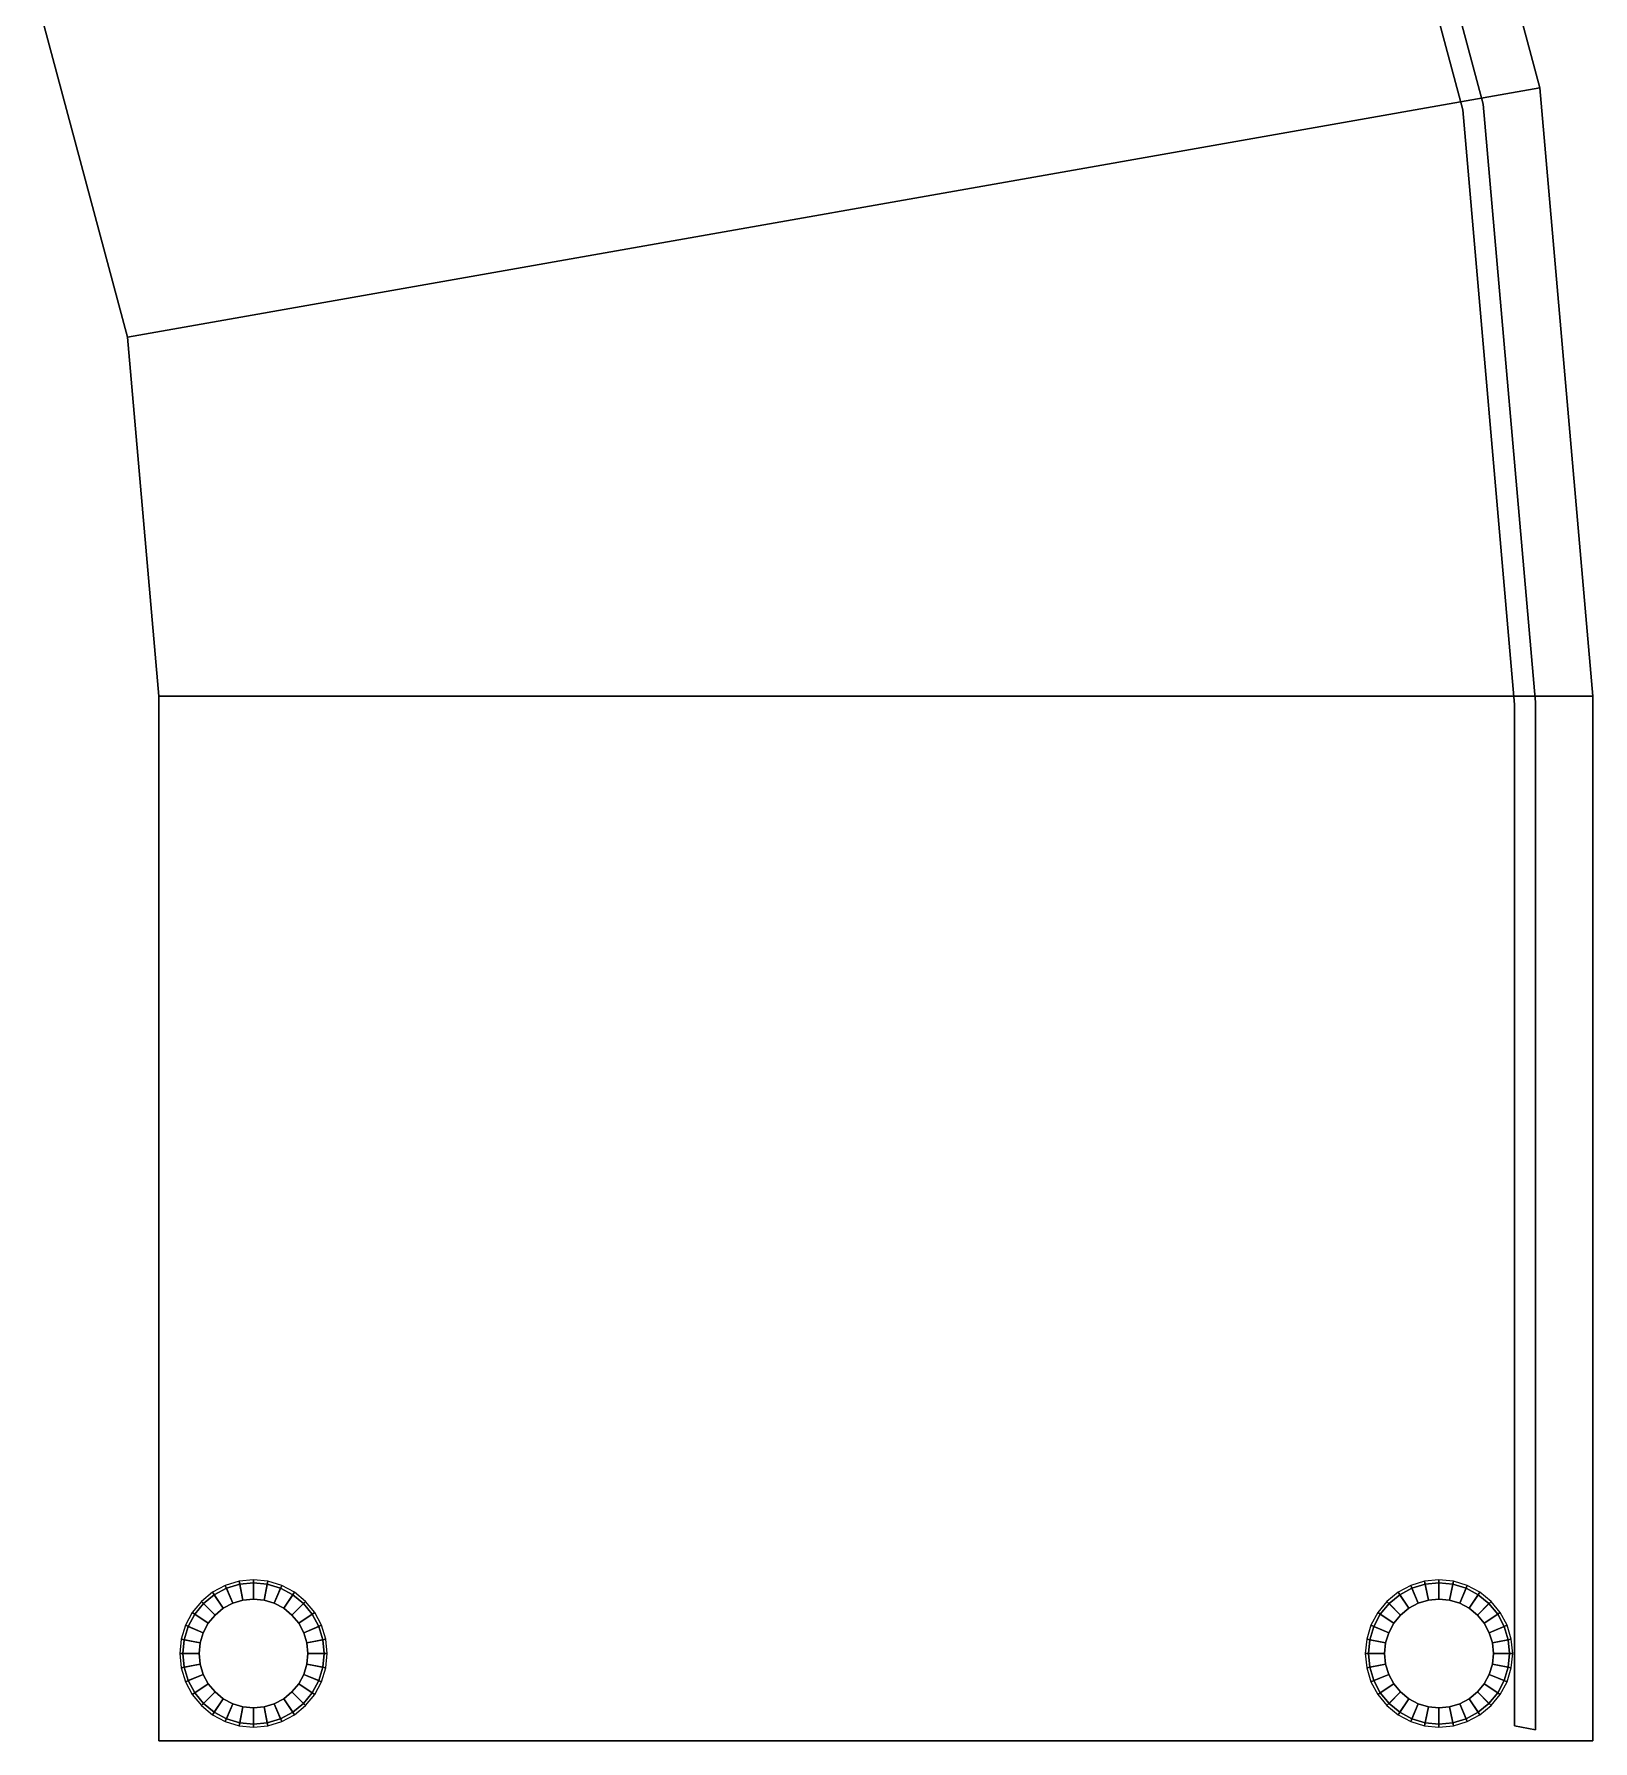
# Model space of a CAD drawing. Extents: x 1.56 to 3.3, y 3.53 to 5.78.
# Drawn here: x 2.523 to 3.296, y 3.528 to 4.374 of the extents above; entities that cross this region are included whole.
import ezdxf

# ---------------------------------------------------------------- set-up
doc = ezdxf.new("R2010")
doc.units = 0

msp = doc.modelspace()

# ---------------------------------------------------------------- linework, layer by layer
for points in [[(2.5693, 4.22411, 0.765), (3.26979, 4.34763, 0.765), (3.19146, 4.64017, 0.765), (2.52306, 4.39689, 0.765)], [(3.26979, 4.34763, 0.74), (2.5693, 4.22411, 0.74), (2.52306, 4.39689, 0.74), (3.19146, 4.64017, 0.74)], [(3.26979, 4.34763, 0.765), (3.26979, 4.34763, 0.74), (3.19146, 4.64017, 0.74), (3.19146, 4.64017, 0.765)], [(3.15499, 4.62281, 0.73829), (3.15499, 4.62281, 0.04472), (3.23158, 4.3368, 0.04472), (3.23158, 4.3368, 0.73829)], [(3.16468, 4.62742, 0.73695), (3.24172, 4.33968, 0.73695), (3.24172, 4.33968, 0.03917), (3.16468, 4.62742, 0.03917)], [(2.5693, 4.22411, 0.74), (2.5693, 4.22411, 0.765), (2.52306, 4.39689, 0.765), (2.52306, 4.39689, 0.74)], [(3.29613, 4.04593, 0.74), (2.58484, 4.04593, 0.74), (2.5693, 4.22411, 0.74), (3.26979, 4.34763, 0.74)], [(2.58484, 4.04593, 0.765), (3.29613, 4.04593, 0.765), (3.26979, 4.34763, 0.765), (2.5693, 4.22411, 0.765)], [(3.29613, 4.04593, 0.765), (3.29613, 4.04593, 0.74), (3.26979, 4.34763, 0.74), (3.26979, 4.34763, 0.765)], [(3.23158, 4.3368, 0.73829), (3.23158, 4.3368, 0.04472), (3.25733, 4.04185, 0.04472), (3.25733, 4.04185, 0.73829)], [(3.24172, 4.33968, 0.73695), (3.26764, 4.04293, 0.73695), (3.26764, 4.04293, 0.03917), (3.24172, 4.33968, 0.03917)], [(2.58484, 4.04593, 0.74), (2.58484, 4.04593, 0.765), (2.5693, 4.22411, 0.765), (2.5693, 4.22411, 0.74)], [(2.58484, 4.04593, 0.765), (2.58484, 3.52778, 0.765), (3.29613, 3.52778, 0.765), (3.29613, 4.04593, 0.765)], [(3.29613, 4.04593, 0.74), (3.29613, 3.52778, 0.74), (2.58484, 3.52778, 0.74), (2.58484, 4.04593, 0.74)], [(2.58484, 3.52778, 0.765), (2.58484, 4.04593, 0.765), (2.58484, 4.04593, 0.74), (2.58484, 3.52778, 0.74)], [(3.25733, 4.04185, 0.73829), (3.25733, 4.04185, 0.04472), (3.25733, 3.53527, 0.04472), (3.25733, 3.53527, 0.73829)], [(3.26764, 4.04293, 0.73695), (3.26764, 3.53328, 0.73695), (3.26764, 3.53328, 0.03917), (3.26764, 4.04293, 0.03917)], [(3.29613, 4.04593, 0.765), (3.29613, 3.52778, 0.765), (3.29613, 3.52778, 0.74), (3.29613, 4.04593, 0.74)], [(2.62153, 3.59602, 0.05863), (2.62659, 3.59756, 0.05863), (2.62472, 3.60696, 0.03926), (2.61786, 3.60488, 0.03926)], [(2.62659, 3.59756, 0.05863), (2.63185, 3.59807, 0.05863), (2.63185, 3.60766, 0.03926), (2.62472, 3.60696, 0.03926)], [(2.63185, 3.59807, 0.05863), (2.63711, 3.59756, 0.05863), (2.63898, 3.60696, 0.03926), (2.63185, 3.60766, 0.03926)], [(2.63711, 3.59756, 0.05863), (2.64217, 3.59602, 0.05863), (2.64584, 3.60488, 0.03926), (2.63898, 3.60696, 0.03926)], [(3.2095, 3.59602, 0.05863), (3.21456, 3.59756, 0.05863), (3.21269, 3.60696, 0.03926), (3.20583, 3.60488, 0.03926)], [(3.21456, 3.59756, 0.05863), (3.21982, 3.59807, 0.05863), (3.21982, 3.60766, 0.03926), (3.21269, 3.60696, 0.03926)], [(3.21982, 3.59807, 0.05863), (3.22509, 3.59756, 0.05863), (3.22696, 3.60696, 0.03926), (3.21982, 3.60766, 0.03926)], [(3.22509, 3.59756, 0.05863), (3.23015, 3.59602, 0.05863), (3.23382, 3.60488, 0.03926), (3.22696, 3.60696, 0.03926)], [(2.61278, 3.59017, 0.05863), (2.61687, 3.59353, 0.05863), (2.61154, 3.6015, 0.03926), (2.606, 3.59696, 0.03926)], [(2.6071, 3.59585, 0.07529), (2.6071, 3.59585, 0.73943), (2.61241, 3.6002, 0.73943), (2.61241, 3.6002, 0.07529)], [(2.6071, 3.59585, 0.07529), (2.61241, 3.6002, 0.07529), (2.61687, 3.59353, 0.07529), (2.61278, 3.59017, 0.07529)], [(2.61687, 3.59353, 0.05863), (2.62153, 3.59602, 0.05863), (2.61786, 3.60488, 0.03926), (2.61154, 3.6015, 0.03926)], [(2.61241, 3.6002, 0.07529), (2.61241, 3.6002, 0.73943), (2.61846, 3.60344, 0.73943), (2.61846, 3.60344, 0.07529)], [(2.61241, 3.6002, 0.07529), (2.61846, 3.60344, 0.07529), (2.62153, 3.59602, 0.07529), (2.61687, 3.59353, 0.07529)], [(2.61846, 3.60344, 0.07529), (2.61846, 3.60344, 0.73943), (2.62502, 3.60543, 0.73943), (2.62502, 3.60543, 0.07529)], [(2.61846, 3.60344, 0.07529), (2.62502, 3.60543, 0.07529), (2.62659, 3.59756, 0.07529), (2.62153, 3.59602, 0.07529)], [(2.62502, 3.60543, 0.07529), (2.62502, 3.60543, 0.73943), (2.63185, 3.6061, 0.73943), (2.63185, 3.6061, 0.07529)], [(2.62502, 3.60543, 0.07529), (2.63185, 3.6061, 0.07529), (2.63185, 3.59807, 0.07529), (2.62659, 3.59756, 0.07529)], [(2.62659, 3.59756, 0.07529), (2.63185, 3.59807, 0.07529), (2.63185, 3.59807, 0.05863), (2.62659, 3.59756, 0.05863)], [(2.63185, 3.6061, 0.07529), (2.63185, 3.6061, 0.73943), (2.63868, 3.60543, 0.73943), (2.63868, 3.60543, 0.07529)], [(2.63185, 3.6061, 0.07529), (2.63868, 3.60543, 0.07529), (2.63711, 3.59756, 0.07529), (2.63185, 3.59807, 0.07529)], [(2.63185, 3.59807, 0.07529), (2.63711, 3.59756, 0.07529), (2.63711, 3.59756, 0.05863), (2.63185, 3.59807, 0.05863)], [(2.63868, 3.60543, 0.07529), (2.64525, 3.60344, 0.07529), (2.64217, 3.59602, 0.07529), (2.63711, 3.59756, 0.07529)], [(2.63868, 3.60543, 0.07529), (2.63868, 3.60543, 0.73943), (2.64524, 3.60344, 0.73943), (2.64525, 3.60344, 0.07529)], [(2.64217, 3.59602, 0.05863), (2.64684, 3.59353, 0.05863), (2.65216, 3.6015, 0.03926), (2.64584, 3.60488, 0.03926)], [(2.64525, 3.60344, 0.07529), (2.6513, 3.6002, 0.07529), (2.64684, 3.59353, 0.07529), (2.64217, 3.59602, 0.07529)], [(2.64525, 3.60344, 0.07529), (2.64524, 3.60344, 0.73943), (2.6513, 3.6002, 0.73943), (2.6513, 3.6002, 0.07529)], [(2.64684, 3.59353, 0.05863), (2.65092, 3.59017, 0.05863), (2.65771, 3.59696, 0.03926), (2.65216, 3.6015, 0.03926)], [(2.6513, 3.6002, 0.07529), (2.6566, 3.59585, 0.07529), (2.65092, 3.59017, 0.07529), (2.64684, 3.59353, 0.07529)], [(2.6566, 3.59585, 0.73943), (2.6566, 3.59585, 0.07529), (2.6513, 3.6002, 0.07529), (2.6513, 3.6002, 0.73943)], [(3.20075, 3.59017, 0.05863), (3.20484, 3.59353, 0.05863), (3.19951, 3.6015, 0.03926), (3.19397, 3.59696, 0.03926)], [(3.19507, 3.59585, 0.07529), (3.19507, 3.59585, 0.73943), (3.20038, 3.6002, 0.73943), (3.20038, 3.6002, 0.07529)], [(3.19507, 3.59585, 0.07529), (3.20038, 3.6002, 0.07529), (3.20484, 3.59353, 0.07529), (3.20075, 3.59017, 0.07529)], [(3.20484, 3.59353, 0.05863), (3.2095, 3.59602, 0.05863), (3.20583, 3.60488, 0.03926), (3.19951, 3.6015, 0.03926)], [(3.20038, 3.6002, 0.07529), (3.20038, 3.6002, 0.73943), (3.20643, 3.60344, 0.73943), (3.20643, 3.60344, 0.07529)], [(3.20038, 3.6002, 0.07529), (3.20643, 3.60344, 0.07529), (3.2095, 3.59602, 0.07529), (3.20484, 3.59353, 0.07529)], [(3.20643, 3.60344, 0.07529), (3.20643, 3.60344, 0.73943), (3.213, 3.60543, 0.73943), (3.213, 3.60543, 0.07529)], [(3.20643, 3.60344, 0.07529), (3.213, 3.60543, 0.07529), (3.21456, 3.59756, 0.07529), (3.2095, 3.59602, 0.07529)], [(3.213, 3.60543, 0.07529), (3.213, 3.60543, 0.73943), (3.21982, 3.6061, 0.73943), (3.21982, 3.6061, 0.07529)], [(3.213, 3.60543, 0.07529), (3.21982, 3.6061, 0.07529), (3.21982, 3.59807, 0.07529), (3.21456, 3.59756, 0.07529)], [(3.21456, 3.59756, 0.07529), (3.21982, 3.59807, 0.07529), (3.21982, 3.59807, 0.05863), (3.21456, 3.59756, 0.05863)], [(3.21982, 3.6061, 0.07529), (3.21982, 3.6061, 0.73943), (3.22665, 3.60543, 0.73943), (3.22665, 3.60543, 0.07529)], [(3.21982, 3.6061, 0.07529), (3.22665, 3.60543, 0.07529), (3.22509, 3.59756, 0.07529), (3.21982, 3.59807, 0.07529)], [(3.21982, 3.59807, 0.07529), (3.22509, 3.59756, 0.07529), (3.22509, 3.59756, 0.05863), (3.21982, 3.59807, 0.05863)], [(3.22665, 3.60543, 0.07529), (3.23322, 3.60344, 0.07529), (3.23015, 3.59602, 0.07529), (3.22509, 3.59756, 0.07529)], [(3.22665, 3.60543, 0.07529), (3.22665, 3.60543, 0.73943), (3.23322, 3.60344, 0.73943), (3.23322, 3.60344, 0.07529)], [(3.23015, 3.59602, 0.05863), (3.23481, 3.59353, 0.05863), (3.24014, 3.6015, 0.03926), (3.23382, 3.60488, 0.03926)], [(3.23322, 3.60344, 0.07529), (3.23927, 3.6002, 0.07529), (3.23481, 3.59353, 0.07529), (3.23015, 3.59602, 0.07529)], [(3.23322, 3.60344, 0.07529), (3.23322, 3.60344, 0.73943), (3.23927, 3.6002, 0.73943), (3.23927, 3.6002, 0.07529)], [(3.23481, 3.59353, 0.05863), (3.2389, 3.59017, 0.05863), (3.24568, 3.59696, 0.03926), (3.24014, 3.6015, 0.03926)], [(3.23927, 3.6002, 0.07529), (3.24457, 3.59585, 0.07529), (3.2389, 3.59017, 0.07529), (3.23481, 3.59353, 0.07529)], [(3.24457, 3.59585, 0.73943), (3.24457, 3.59585, 0.07529), (3.23927, 3.6002, 0.07529), (3.23927, 3.6002, 0.73943)], [(2.60693, 3.58142, 0.05863), (2.60942, 3.58609, 0.05863), (2.60145, 3.59141, 0.03926), (2.59807, 3.58509, 0.03926)], [(2.59952, 3.5845, 0.07529), (2.59952, 3.5845, 0.73943), (2.60275, 3.59055, 0.73943), (2.60275, 3.59055, 0.07529)], [(2.59952, 3.5845, 0.07529), (2.60275, 3.59055, 0.07529), (2.60942, 3.58609, 0.07529), (2.60693, 3.58142, 0.07529)], [(2.60942, 3.58609, 0.05863), (2.61278, 3.59017, 0.05863), (2.606, 3.59696, 0.03926), (2.60145, 3.59141, 0.03926)], [(2.60275, 3.59055, 0.07529), (2.60275, 3.59055, 0.73943), (2.6071, 3.59585, 0.73943), (2.6071, 3.59585, 0.07529)], [(2.60275, 3.59055, 0.07529), (2.6071, 3.59585, 0.07529), (2.61278, 3.59017, 0.07529), (2.60942, 3.58609, 0.07529)], [(2.60942, 3.58609, 0.07529), (2.61278, 3.59017, 0.07529), (2.61278, 3.59017, 0.05863), (2.60942, 3.58609, 0.05863)], [(2.61278, 3.59017, 0.07529), (2.61687, 3.59353, 0.07529), (2.61687, 3.59353, 0.05863), (2.61278, 3.59017, 0.05863)], [(2.61687, 3.59353, 0.07529), (2.62153, 3.59602, 0.07529), (2.62153, 3.59602, 0.05863), (2.61687, 3.59353, 0.05863)], [(2.62153, 3.59602, 0.07529), (2.62659, 3.59756, 0.07529), (2.62659, 3.59756, 0.05863), (2.62153, 3.59602, 0.05863)], [(2.63711, 3.59756, 0.07529), (2.64217, 3.59602, 0.07529), (2.64217, 3.59602, 0.05863), (2.63711, 3.59756, 0.05863)], [(2.64217, 3.59602, 0.07529), (2.64684, 3.59353, 0.07529), (2.64684, 3.59353, 0.05863), (2.64217, 3.59602, 0.05863)], [(2.64684, 3.59353, 0.07529), (2.65092, 3.59017, 0.07529), (2.65092, 3.59017, 0.05863), (2.64684, 3.59353, 0.05863)], [(2.65092, 3.59017, 0.05863), (2.65428, 3.58609, 0.05863), (2.66225, 3.59141, 0.03926), (2.65771, 3.59696, 0.03926)], [(2.6566, 3.59585, 0.07529), (2.66095, 3.59055, 0.07529), (2.65428, 3.58609, 0.07529), (2.65092, 3.59017, 0.07529)], [(2.65092, 3.59017, 0.07529), (2.65428, 3.58609, 0.07529), (2.65428, 3.58609, 0.05863), (2.65092, 3.59017, 0.05863)], [(2.65428, 3.58609, 0.05863), (2.65677, 3.58142, 0.05863), (2.66563, 3.58509, 0.03926), (2.66225, 3.59141, 0.03926)], [(2.66095, 3.59055, 0.07529), (2.66419, 3.5845, 0.07529), (2.65677, 3.58142, 0.07529), (2.65428, 3.58609, 0.07529)], [(2.6566, 3.59585, 0.07529), (2.6566, 3.59585, 0.73943), (2.66095, 3.59055, 0.73943), (2.66095, 3.59055, 0.07529)], [(2.66095, 3.59055, 0.07529), (2.66095, 3.59055, 0.73943), (2.66419, 3.5845, 0.73943), (2.66419, 3.5845, 0.07529)], [(3.1949, 3.58142, 0.05863), (3.1974, 3.58609, 0.05863), (3.18942, 3.59141, 0.03926), (3.18604, 3.58509, 0.03926)], [(3.18749, 3.5845, 0.07529), (3.18749, 3.5845, 0.73943), (3.19072, 3.59055, 0.73943), (3.19072, 3.59055, 0.07529)], [(3.18749, 3.5845, 0.07529), (3.19072, 3.59055, 0.07529), (3.1974, 3.58609, 0.07529), (3.1949, 3.58142, 0.07529)], [(3.1974, 3.58609, 0.05863), (3.20075, 3.59017, 0.05863), (3.19397, 3.59696, 0.03926), (3.18942, 3.59141, 0.03926)], [(3.19072, 3.59055, 0.07529), (3.19072, 3.59055, 0.73943), (3.19507, 3.59585, 0.73943), (3.19507, 3.59585, 0.07529)], [(3.19072, 3.59055, 0.07529), (3.19507, 3.59585, 0.07529), (3.20075, 3.59017, 0.07529), (3.1974, 3.58609, 0.07529)], [(3.1974, 3.58609, 0.07529), (3.20075, 3.59017, 0.07529), (3.20075, 3.59017, 0.05863), (3.1974, 3.58609, 0.05863)], [(3.20075, 3.59017, 0.07529), (3.20484, 3.59353, 0.07529), (3.20484, 3.59353, 0.05863), (3.20075, 3.59017, 0.05863)], [(3.20484, 3.59353, 0.07529), (3.2095, 3.59602, 0.07529), (3.2095, 3.59602, 0.05863), (3.20484, 3.59353, 0.05863)], [(3.2095, 3.59602, 0.07529), (3.21456, 3.59756, 0.07529), (3.21456, 3.59756, 0.05863), (3.2095, 3.59602, 0.05863)], [(3.22509, 3.59756, 0.07529), (3.23015, 3.59602, 0.07529), (3.23015, 3.59602, 0.05863), (3.22509, 3.59756, 0.05863)], [(3.23015, 3.59602, 0.07529), (3.23481, 3.59353, 0.07529), (3.23481, 3.59353, 0.05863), (3.23015, 3.59602, 0.05863)], [(3.23481, 3.59353, 0.07529), (3.2389, 3.59017, 0.07529), (3.2389, 3.59017, 0.05863), (3.23481, 3.59353, 0.05863)], [(3.2389, 3.59017, 0.05863), (3.24225, 3.58609, 0.05863), (3.25022, 3.59141, 0.03926), (3.24568, 3.59696, 0.03926)], [(3.24457, 3.59585, 0.07529), (3.24892, 3.59055, 0.07529), (3.24225, 3.58609, 0.07529), (3.2389, 3.59017, 0.07529)], [(3.2389, 3.59017, 0.07529), (3.24225, 3.58609, 0.07529), (3.24225, 3.58609, 0.05863), (3.2389, 3.59017, 0.05863)], [(3.24225, 3.58609, 0.05863), (3.24474, 3.58142, 0.05863), (3.2536, 3.58509, 0.03926), (3.25022, 3.59141, 0.03926)], [(3.24892, 3.59055, 0.07529), (3.25216, 3.5845, 0.07529), (3.24474, 3.58142, 0.07529), (3.24225, 3.58609, 0.07529)], [(3.24457, 3.59585, 0.07529), (3.24457, 3.59585, 0.73943), (3.24892, 3.59055, 0.73943), (3.24892, 3.59055, 0.07529)], [(3.24892, 3.59055, 0.07529), (3.24892, 3.59055, 0.73943), (3.25216, 3.5845, 0.73943), (3.25216, 3.5845, 0.07529)], [(2.6054, 3.57636, 0.05863), (2.60693, 3.58142, 0.05863), (2.59807, 3.58509, 0.03926), (2.59599, 3.57823, 0.03926)], [(2.59752, 3.57793, 0.07529), (2.59752, 3.57793, 0.73943), (2.59952, 3.5845, 0.73943), (2.59952, 3.5845, 0.07529)], [(2.59752, 3.57793, 0.07529), (2.59952, 3.5845, 0.07529), (2.60693, 3.58142, 0.07529), (2.6054, 3.57636, 0.07529)], [(2.6054, 3.57636, 0.07529), (2.60693, 3.58142, 0.07529), (2.60693, 3.58142, 0.05863), (2.6054, 3.57636, 0.05863)], [(2.60693, 3.58142, 0.07529), (2.60942, 3.58609, 0.07529), (2.60942, 3.58609, 0.05863), (2.60693, 3.58142, 0.05863)], [(2.65428, 3.58609, 0.07529), (2.65677, 3.58142, 0.07529), (2.65677, 3.58142, 0.05863), (2.65428, 3.58609, 0.05863)], [(2.65677, 3.58142, 0.05863), (2.65831, 3.57636, 0.05863), (2.66771, 3.57823, 0.03926), (2.66563, 3.58509, 0.03926)], [(2.66419, 3.5845, 0.07529), (2.66618, 3.57793, 0.07529), (2.65831, 3.57636, 0.07529), (2.65677, 3.58142, 0.07529)], [(2.65677, 3.58142, 0.07529), (2.65831, 3.57636, 0.07529), (2.65831, 3.57636, 0.05863), (2.65677, 3.58142, 0.05863)], [(2.66419, 3.5845, 0.07529), (2.66419, 3.5845, 0.73943), (2.66618, 3.57793, 0.73943), (2.66618, 3.57793, 0.07529)], [(3.19337, 3.57636, 0.05863), (3.1949, 3.58142, 0.05863), (3.18604, 3.58509, 0.03926), (3.18396, 3.57823, 0.03926)], [(3.1855, 3.57793, 0.07529), (3.1855, 3.57793, 0.73943), (3.18749, 3.5845, 0.73943), (3.18749, 3.5845, 0.07529)], [(3.1855, 3.57793, 0.07529), (3.18749, 3.5845, 0.07529), (3.1949, 3.58142, 0.07529), (3.19337, 3.57636, 0.07529)], [(3.19337, 3.57636, 0.07529), (3.1949, 3.58142, 0.07529), (3.1949, 3.58142, 0.05863), (3.19337, 3.57636, 0.05863)], [(3.1949, 3.58142, 0.07529), (3.1974, 3.58609, 0.07529), (3.1974, 3.58609, 0.05863), (3.1949, 3.58142, 0.05863)], [(3.24225, 3.58609, 0.07529), (3.24474, 3.58142, 0.07529), (3.24474, 3.58142, 0.05863), (3.24225, 3.58609, 0.05863)], [(3.24474, 3.58142, 0.05863), (3.24628, 3.57636, 0.05863), (3.25568, 3.57823, 0.03926), (3.2536, 3.58509, 0.03926)], [(3.25216, 3.5845, 0.07529), (3.25415, 3.57793, 0.07529), (3.24628, 3.57636, 0.07529), (3.24474, 3.58142, 0.07529)], [(3.24474, 3.58142, 0.07529), (3.24628, 3.57636, 0.07529), (3.24628, 3.57636, 0.05863), (3.24474, 3.58142, 0.05863)], [(3.25216, 3.5845, 0.07529), (3.25216, 3.5845, 0.73943), (3.25415, 3.57793, 0.73943), (3.25415, 3.57793, 0.07529)], [(2.60488, 3.5711, 0.05863), (2.6054, 3.57636, 0.05863), (2.59599, 3.57823, 0.03926), (2.59529, 3.5711, 0.03926)], [(2.59685, 3.5711, 0.07529), (2.59685, 3.5711, 0.73943), (2.59752, 3.57793, 0.73943), (2.59752, 3.57793, 0.07529)], [(2.59685, 3.5711, 0.07529), (2.59752, 3.57793, 0.07529), (2.6054, 3.57636, 0.07529), (2.60488, 3.5711, 0.07529)], [(2.60488, 3.5711, 0.07529), (2.6054, 3.57636, 0.07529), (2.6054, 3.57636, 0.05863), (2.60488, 3.5711, 0.05863)], [(2.65831, 3.57636, 0.05863), (2.65882, 3.5711, 0.05863), (2.66841, 3.5711, 0.03926), (2.66771, 3.57823, 0.03926)], [(2.66618, 3.57793, 0.07529), (2.66685, 3.5711, 0.07529), (2.65882, 3.5711, 0.07529), (2.65831, 3.57636, 0.07529)], [(2.65831, 3.57636, 0.07529), (2.65882, 3.5711, 0.07529), (2.65882, 3.5711, 0.05863), (2.65831, 3.57636, 0.05863)], [(2.66618, 3.57793, 0.07529), (2.66618, 3.57793, 0.73943), (2.66685, 3.5711, 0.73943), (2.66685, 3.5711, 0.07529)], [(3.19285, 3.5711, 0.05863), (3.19337, 3.57636, 0.05863), (3.18396, 3.57823, 0.03926), (3.18326, 3.5711, 0.03926)], [(3.18482, 3.5711, 0.07529), (3.18482, 3.5711, 0.73943), (3.1855, 3.57793, 0.73943), (3.1855, 3.57793, 0.07529)], [(3.18482, 3.5711, 0.07529), (3.1855, 3.57793, 0.07529), (3.19337, 3.57636, 0.07529), (3.19285, 3.5711, 0.07529)], [(3.19285, 3.5711, 0.07529), (3.19337, 3.57636, 0.07529), (3.19337, 3.57636, 0.05863), (3.19285, 3.5711, 0.05863)], [(3.24628, 3.57636, 0.05863), (3.2468, 3.5711, 0.05863), (3.25639, 3.5711, 0.03926), (3.25568, 3.57823, 0.03926)], [(3.25415, 3.57793, 0.07529), (3.25482, 3.5711, 0.07529), (3.2468, 3.5711, 0.07529), (3.24628, 3.57636, 0.07529)], [(3.24628, 3.57636, 0.07529), (3.2468, 3.5711, 0.07529), (3.2468, 3.5711, 0.05863), (3.24628, 3.57636, 0.05863)], [(3.25415, 3.57793, 0.07529), (3.25415, 3.57793, 0.73943), (3.25482, 3.5711, 0.73943), (3.25482, 3.5711, 0.07529)], [(2.6054, 3.56584, 0.05863), (2.60488, 3.5711, 0.05863), (2.59529, 3.5711, 0.03926), (2.59599, 3.56397, 0.03926)], [(2.60693, 3.56078, 0.05863), (2.6054, 3.56584, 0.05863), (2.59599, 3.56397, 0.03926), (2.59807, 3.55711, 0.03926)], [(2.59752, 3.56427, 0.07529), (2.59752, 3.56427, 0.73943), (2.59685, 3.5711, 0.73943), (2.59685, 3.5711, 0.07529)], [(2.59752, 3.56427, 0.07529), (2.59685, 3.5711, 0.07529), (2.60488, 3.5711, 0.07529), (2.6054, 3.56584, 0.07529)], [(2.59952, 3.55771, 0.07529), (2.59752, 3.56427, 0.07529), (2.6054, 3.56584, 0.07529), (2.60693, 3.56078, 0.07529)], [(2.59952, 3.55771, 0.07529), (2.59952, 3.55771, 0.73943), (2.59752, 3.56427, 0.73943), (2.59752, 3.56427, 0.07529)], [(2.6054, 3.56584, 0.07529), (2.60488, 3.5711, 0.07529), (2.60488, 3.5711, 0.05863), (2.6054, 3.56584, 0.05863)], [(2.60693, 3.56078, 0.07529), (2.6054, 3.56584, 0.07529), (2.6054, 3.56584, 0.05863), (2.60693, 3.56078, 0.05863)], [(2.66618, 3.56427, 0.07529), (2.66419, 3.55771, 0.07529), (2.65677, 3.56078, 0.07529), (2.65831, 3.56584, 0.07529)], [(2.65831, 3.56584, 0.07529), (2.65677, 3.56078, 0.07529), (2.65677, 3.56078, 0.05863), (2.65831, 3.56584, 0.05863)], [(2.65831, 3.56584, 0.05863), (2.65677, 3.56078, 0.05863), (2.66563, 3.55711, 0.03926), (2.66771, 3.56397, 0.03926)], [(2.66685, 3.5711, 0.07529), (2.66618, 3.56427, 0.07529), (2.65831, 3.56584, 0.07529), (2.65882, 3.5711, 0.07529)], [(2.65882, 3.5711, 0.07529), (2.65831, 3.56584, 0.07529), (2.65831, 3.56584, 0.05863), (2.65882, 3.5711, 0.05863)], [(2.65882, 3.5711, 0.05863), (2.65831, 3.56584, 0.05863), (2.66771, 3.56397, 0.03926), (2.66841, 3.5711, 0.03926)], [(2.66618, 3.56427, 0.07529), (2.66618, 3.56427, 0.73943), (2.66419, 3.55771, 0.73943), (2.66419, 3.55771, 0.07529)], [(2.66685, 3.5711, 0.07529), (2.66685, 3.5711, 0.73943), (2.66618, 3.56427, 0.73943), (2.66618, 3.56427, 0.07529)], [(3.19337, 3.56584, 0.05863), (3.19285, 3.5711, 0.05863), (3.18326, 3.5711, 0.03926), (3.18396, 3.56397, 0.03926)], [(3.1949, 3.56078, 0.05863), (3.19337, 3.56584, 0.05863), (3.18396, 3.56397, 0.03926), (3.18604, 3.55711, 0.03926)], [(3.1855, 3.56427, 0.07529), (3.1855, 3.56427, 0.73943), (3.18482, 3.5711, 0.73943), (3.18482, 3.5711, 0.07529)], [(3.1855, 3.56427, 0.07529), (3.18482, 3.5711, 0.07529), (3.19285, 3.5711, 0.07529), (3.19337, 3.56584, 0.07529)], [(3.18749, 3.55771, 0.07529), (3.1855, 3.56427, 0.07529), (3.19337, 3.56584, 0.07529), (3.1949, 3.56078, 0.07529)], [(3.18749, 3.55771, 0.07529), (3.18749, 3.55771, 0.73943), (3.1855, 3.56427, 0.73943), (3.1855, 3.56427, 0.07529)], [(3.19337, 3.56584, 0.07529), (3.19285, 3.5711, 0.07529), (3.19285, 3.5711, 0.05863), (3.19337, 3.56584, 0.05863)], [(3.1949, 3.56078, 0.07529), (3.19337, 3.56584, 0.07529), (3.19337, 3.56584, 0.05863), (3.1949, 3.56078, 0.05863)], [(3.25415, 3.56427, 0.07529), (3.25216, 3.55771, 0.07529), (3.24474, 3.56078, 0.07529), (3.24628, 3.56584, 0.07529)], [(3.24628, 3.56584, 0.07529), (3.24474, 3.56078, 0.07529), (3.24474, 3.56078, 0.05863), (3.24628, 3.56584, 0.05863)], [(3.24628, 3.56584, 0.05863), (3.24474, 3.56078, 0.05863), (3.2536, 3.55711, 0.03926), (3.25568, 3.56397, 0.03926)], [(3.25482, 3.5711, 0.07529), (3.25415, 3.56427, 0.07529), (3.24628, 3.56584, 0.07529), (3.2468, 3.5711, 0.07529)], [(3.2468, 3.5711, 0.07529), (3.24628, 3.56584, 0.07529), (3.24628, 3.56584, 0.05863), (3.2468, 3.5711, 0.05863)], [(3.2468, 3.5711, 0.05863), (3.24628, 3.56584, 0.05863), (3.25568, 3.56397, 0.03926), (3.25639, 3.5711, 0.03926)], [(3.25415, 3.56427, 0.07529), (3.25415, 3.56427, 0.73943), (3.25216, 3.55771, 0.73943), (3.25216, 3.55771, 0.07529)], [(3.25482, 3.5711, 0.07529), (3.25482, 3.5711, 0.73943), (3.25415, 3.56427, 0.73943), (3.25415, 3.56427, 0.07529)], [(2.60942, 3.55612, 0.05863), (2.60693, 3.56078, 0.05863), (2.59807, 3.55711, 0.03926), (2.60145, 3.55079, 0.03926)], [(2.60275, 3.55166, 0.07529), (2.59952, 3.55771, 0.07529), (2.60693, 3.56078, 0.07529), (2.60942, 3.55612, 0.07529)], [(2.60275, 3.55166, 0.07529), (2.60275, 3.55166, 0.73943), (2.59952, 3.55771, 0.73943), (2.59952, 3.55771, 0.07529)], [(2.61278, 3.55203, 0.05863), (2.60942, 3.55612, 0.05863), (2.60145, 3.55079, 0.03926), (2.606, 3.54525, 0.03926)], [(2.6071, 3.54635, 0.07529), (2.60275, 3.55166, 0.07529), (2.60942, 3.55612, 0.07529), (2.61278, 3.55203, 0.07529)], [(2.60942, 3.55612, 0.07529), (2.60693, 3.56078, 0.07529), (2.60693, 3.56078, 0.05863), (2.60942, 3.55612, 0.05863)], [(2.61278, 3.55203, 0.07529), (2.60942, 3.55612, 0.07529), (2.60942, 3.55612, 0.05863), (2.61278, 3.55203, 0.05863)], [(2.66095, 3.55166, 0.07529), (2.6566, 3.54635, 0.07529), (2.65092, 3.55203, 0.07529), (2.65428, 3.55612, 0.07529)], [(2.65428, 3.55612, 0.07529), (2.65092, 3.55203, 0.07529), (2.65092, 3.55203, 0.05863), (2.65428, 3.55612, 0.05863)], [(2.65428, 3.55612, 0.05863), (2.65092, 3.55203, 0.05863), (2.65771, 3.54525, 0.03926), (2.66225, 3.55079, 0.03926)], [(2.66419, 3.55771, 0.07529), (2.66095, 3.55166, 0.07529), (2.65428, 3.55612, 0.07529), (2.65677, 3.56078, 0.07529)], [(2.65677, 3.56078, 0.07529), (2.65428, 3.55612, 0.07529), (2.65428, 3.55612, 0.05863), (2.65677, 3.56078, 0.05863)], [(2.65677, 3.56078, 0.05863), (2.65428, 3.55612, 0.05863), (2.66225, 3.55079, 0.03926), (2.66563, 3.55711, 0.03926)], [(2.66419, 3.55771, 0.07529), (2.66419, 3.55771, 0.73943), (2.66095, 3.55166, 0.73943), (2.66095, 3.55166, 0.07529)], [(3.1974, 3.55612, 0.05863), (3.1949, 3.56078, 0.05863), (3.18604, 3.55711, 0.03926), (3.18942, 3.55079, 0.03926)], [(3.19072, 3.55166, 0.07529), (3.18749, 3.55771, 0.07529), (3.1949, 3.56078, 0.07529), (3.1974, 3.55612, 0.07529)], [(3.19072, 3.55166, 0.07529), (3.19072, 3.55166, 0.73943), (3.18749, 3.55771, 0.73943), (3.18749, 3.55771, 0.07529)], [(3.20075, 3.55203, 0.05863), (3.1974, 3.55612, 0.05863), (3.18942, 3.55079, 0.03926), (3.19397, 3.54525, 0.03926)], [(3.19507, 3.54635, 0.07529), (3.19072, 3.55166, 0.07529), (3.1974, 3.55612, 0.07529), (3.20075, 3.55203, 0.07529)], [(3.1974, 3.55612, 0.07529), (3.1949, 3.56078, 0.07529), (3.1949, 3.56078, 0.05863), (3.1974, 3.55612, 0.05863)], [(3.20075, 3.55203, 0.07529), (3.1974, 3.55612, 0.07529), (3.1974, 3.55612, 0.05863), (3.20075, 3.55203, 0.05863)], [(3.24892, 3.55166, 0.07529), (3.24457, 3.54635, 0.07529), (3.2389, 3.55203, 0.07529), (3.24225, 3.55612, 0.07529)], [(3.24225, 3.55612, 0.07529), (3.2389, 3.55203, 0.07529), (3.2389, 3.55203, 0.05863), (3.24225, 3.55612, 0.05863)], [(3.24225, 3.55612, 0.05863), (3.2389, 3.55203, 0.05863), (3.24568, 3.54525, 0.03926), (3.25022, 3.55079, 0.03926)], [(3.25216, 3.55771, 0.07529), (3.24892, 3.55166, 0.07529), (3.24225, 3.55612, 0.07529), (3.24474, 3.56078, 0.07529)], [(3.24474, 3.56078, 0.07529), (3.24225, 3.55612, 0.07529), (3.24225, 3.55612, 0.05863), (3.24474, 3.56078, 0.05863)], [(3.24474, 3.56078, 0.05863), (3.24225, 3.55612, 0.05863), (3.25022, 3.55079, 0.03926), (3.2536, 3.55711, 0.03926)], [(3.25216, 3.55771, 0.07529), (3.25216, 3.55771, 0.73943), (3.24892, 3.55166, 0.73943), (3.24892, 3.55166, 0.07529)], [(2.6071, 3.54635, 0.07529), (2.6071, 3.54635, 0.73943), (2.60275, 3.55166, 0.73943), (2.60275, 3.55166, 0.07529)], [(2.61687, 3.54867, 0.05863), (2.61278, 3.55203, 0.05863), (2.606, 3.54525, 0.03926), (2.61154, 3.5407, 0.03926)], [(2.61241, 3.542, 0.07529), (2.6071, 3.54635, 0.07529), (2.61278, 3.55203, 0.07529), (2.61687, 3.54867, 0.07529)], [(2.62153, 3.54618, 0.05863), (2.61687, 3.54867, 0.05863), (2.61154, 3.5407, 0.03926), (2.61786, 3.53732, 0.03926)], [(2.61846, 3.53877, 0.07529), (2.61241, 3.542, 0.07529), (2.61687, 3.54867, 0.07529), (2.62153, 3.54618, 0.07529)], [(2.61687, 3.54867, 0.07529), (2.61278, 3.55203, 0.07529), (2.61278, 3.55203, 0.05863), (2.61687, 3.54867, 0.05863)], [(2.62153, 3.54618, 0.07529), (2.61687, 3.54867, 0.07529), (2.61687, 3.54867, 0.05863), (2.62153, 3.54618, 0.05863)], [(2.6513, 3.542, 0.07529), (2.64525, 3.53877, 0.07529), (2.64217, 3.54618, 0.07529), (2.64684, 3.54867, 0.07529)], [(2.64684, 3.54867, 0.07529), (2.64217, 3.54618, 0.07529), (2.64217, 3.54618, 0.05863), (2.64684, 3.54867, 0.05863)], [(2.64684, 3.54867, 0.05863), (2.64217, 3.54618, 0.05863), (2.64584, 3.53732, 0.03926), (2.65216, 3.5407, 0.03926)], [(2.6566, 3.54635, 0.07529), (2.6513, 3.542, 0.07529), (2.64684, 3.54867, 0.07529), (2.65092, 3.55203, 0.07529)], [(2.65092, 3.55203, 0.07529), (2.64684, 3.54867, 0.07529), (2.64684, 3.54867, 0.05863), (2.65092, 3.55203, 0.05863)], [(2.65092, 3.55203, 0.05863), (2.64684, 3.54867, 0.05863), (2.65216, 3.5407, 0.03926), (2.65771, 3.54525, 0.03926)], [(2.66095, 3.55166, 0.07529), (2.66095, 3.55166, 0.73943), (2.6566, 3.54635, 0.73943), (2.6566, 3.54635, 0.07529)], [(3.19507, 3.54635, 0.07529), (3.19507, 3.54635, 0.73943), (3.19072, 3.55166, 0.73943), (3.19072, 3.55166, 0.07529)], [(3.20484, 3.54867, 0.05863), (3.20075, 3.55203, 0.05863), (3.19397, 3.54525, 0.03926), (3.19951, 3.5407, 0.03926)], [(3.20038, 3.542, 0.07529), (3.19507, 3.54635, 0.07529), (3.20075, 3.55203, 0.07529), (3.20484, 3.54867, 0.07529)], [(3.2095, 3.54618, 0.05863), (3.20484, 3.54867, 0.05863), (3.19951, 3.5407, 0.03926), (3.20583, 3.53732, 0.03926)], [(3.20643, 3.53877, 0.07529), (3.20038, 3.542, 0.07529), (3.20484, 3.54867, 0.07529), (3.2095, 3.54618, 0.07529)], [(3.20484, 3.54867, 0.07529), (3.20075, 3.55203, 0.07529), (3.20075, 3.55203, 0.05863), (3.20484, 3.54867, 0.05863)], [(3.2095, 3.54618, 0.07529), (3.20484, 3.54867, 0.07529), (3.20484, 3.54867, 0.05863), (3.2095, 3.54618, 0.05863)], [(3.23927, 3.542, 0.07529), (3.23322, 3.53877, 0.07529), (3.23015, 3.54618, 0.07529), (3.23481, 3.54867, 0.07529)], [(3.23481, 3.54867, 0.07529), (3.23015, 3.54618, 0.07529), (3.23015, 3.54618, 0.05863), (3.23481, 3.54867, 0.05863)], [(3.23481, 3.54867, 0.05863), (3.23015, 3.54618, 0.05863), (3.23382, 3.53732, 0.03926), (3.24014, 3.5407, 0.03926)], [(3.24457, 3.54635, 0.07529), (3.23927, 3.542, 0.07529), (3.23481, 3.54867, 0.07529), (3.2389, 3.55203, 0.07529)], [(3.2389, 3.55203, 0.07529), (3.23481, 3.54867, 0.07529), (3.23481, 3.54867, 0.05863), (3.2389, 3.55203, 0.05863)], [(3.2389, 3.55203, 0.05863), (3.23481, 3.54867, 0.05863), (3.24014, 3.5407, 0.03926), (3.24568, 3.54525, 0.03926)], [(3.24892, 3.55166, 0.07529), (3.24892, 3.55166, 0.73943), (3.24457, 3.54635, 0.73943), (3.24457, 3.54635, 0.07529)], [(2.61241, 3.542, 0.07529), (2.61241, 3.542, 0.73943), (2.6071, 3.54635, 0.73943), (2.6071, 3.54635, 0.07529)], [(2.61846, 3.53877, 0.07529), (2.61846, 3.53877, 0.73943), (2.61241, 3.542, 0.73943), (2.61241, 3.542, 0.07529)], [(2.62659, 3.54465, 0.05863), (2.62153, 3.54618, 0.05863), (2.61786, 3.53732, 0.03926), (2.62472, 3.53524, 0.03926)], [(2.62502, 3.53677, 0.07529), (2.61846, 3.53877, 0.07529), (2.62153, 3.54618, 0.07529), (2.62659, 3.54465, 0.07529)], [(2.62502, 3.53677, 0.07529), (2.62502, 3.53677, 0.73943), (2.61846, 3.53877, 0.73943), (2.61846, 3.53877, 0.07529)], [(2.62659, 3.54465, 0.07529), (2.62153, 3.54618, 0.07529), (2.62153, 3.54618, 0.05863), (2.62659, 3.54465, 0.05863)], [(2.63185, 3.54413, 0.05863), (2.62659, 3.54465, 0.05863), (2.62472, 3.53524, 0.03926), (2.63185, 3.53454, 0.03926)], [(2.63185, 3.5361, 0.07529), (2.62502, 3.53677, 0.07529), (2.62659, 3.54465, 0.07529), (2.63185, 3.54413, 0.07529)], [(2.63185, 3.54413, 0.07529), (2.62659, 3.54465, 0.07529), (2.62659, 3.54465, 0.05863), (2.63185, 3.54413, 0.05863)], [(2.63868, 3.53677, 0.07529), (2.63185, 3.5361, 0.07529), (2.63185, 3.54413, 0.07529), (2.63711, 3.54465, 0.07529)], [(2.63711, 3.54465, 0.07529), (2.63185, 3.54413, 0.07529), (2.63185, 3.54413, 0.05863), (2.63711, 3.54465, 0.05863)], [(2.63711, 3.54465, 0.05863), (2.63185, 3.54413, 0.05863), (2.63185, 3.53454, 0.03926), (2.63898, 3.53524, 0.03926)], [(2.64525, 3.53877, 0.07529), (2.63868, 3.53677, 0.07529), (2.63711, 3.54465, 0.07529), (2.64217, 3.54618, 0.07529)], [(2.64217, 3.54618, 0.07529), (2.63711, 3.54465, 0.07529), (2.63711, 3.54465, 0.05863), (2.64217, 3.54618, 0.05863)], [(2.64217, 3.54618, 0.05863), (2.63711, 3.54465, 0.05863), (2.63898, 3.53524, 0.03926), (2.64584, 3.53732, 0.03926)], [(2.64525, 3.53877, 0.07529), (2.64525, 3.53877, 0.73943), (2.63868, 3.53677, 0.73943), (2.63868, 3.53677, 0.07529)], [(2.6513, 3.542, 0.07529), (2.6513, 3.542, 0.73943), (2.64525, 3.53877, 0.73943), (2.64525, 3.53877, 0.07529)], [(2.6566, 3.54635, 0.07529), (2.6566, 3.54635, 0.73943), (2.6513, 3.542, 0.73943), (2.6513, 3.542, 0.07529)], [(3.20038, 3.542, 0.07529), (3.20038, 3.542, 0.73943), (3.19507, 3.54635, 0.73943), (3.19507, 3.54635, 0.07529)], [(3.20643, 3.53877, 0.07529), (3.20643, 3.53877, 0.73943), (3.20038, 3.542, 0.73943), (3.20038, 3.542, 0.07529)], [(3.21456, 3.54465, 0.05863), (3.2095, 3.54618, 0.05863), (3.20583, 3.53732, 0.03926), (3.21269, 3.53524, 0.03926)], [(3.213, 3.53677, 0.07529), (3.20643, 3.53877, 0.07529), (3.2095, 3.54618, 0.07529), (3.21456, 3.54465, 0.07529)], [(3.213, 3.53677, 0.07529), (3.213, 3.53677, 0.73943), (3.20643, 3.53877, 0.73943), (3.20643, 3.53877, 0.07529)], [(3.21456, 3.54465, 0.07529), (3.2095, 3.54618, 0.07529), (3.2095, 3.54618, 0.05863), (3.21456, 3.54465, 0.05863)], [(3.21982, 3.54413, 0.05863), (3.21456, 3.54465, 0.05863), (3.21269, 3.53524, 0.03926), (3.21982, 3.53454, 0.03926)], [(3.21982, 3.5361, 0.07529), (3.213, 3.53677, 0.07529), (3.21456, 3.54465, 0.07529), (3.21982, 3.54413, 0.07529)], [(3.21982, 3.54413, 0.07529), (3.21456, 3.54465, 0.07529), (3.21456, 3.54465, 0.05863), (3.21982, 3.54413, 0.05863)], [(3.22665, 3.53677, 0.07529), (3.21982, 3.5361, 0.07529), (3.21982, 3.54413, 0.07529), (3.22509, 3.54465, 0.07529)], [(3.22509, 3.54465, 0.07529), (3.21982, 3.54413, 0.07529), (3.21982, 3.54413, 0.05863), (3.22509, 3.54465, 0.05863)], [(3.22509, 3.54465, 0.05863), (3.21982, 3.54413, 0.05863), (3.21982, 3.53454, 0.03926), (3.22696, 3.53524, 0.03926)], [(3.23322, 3.53877, 0.07529), (3.22665, 3.53677, 0.07529), (3.22509, 3.54465, 0.07529), (3.23015, 3.54618, 0.07529)], [(3.23015, 3.54618, 0.07529), (3.22509, 3.54465, 0.07529), (3.22509, 3.54465, 0.05863), (3.23015, 3.54618, 0.05863)], [(3.23015, 3.54618, 0.05863), (3.22509, 3.54465, 0.05863), (3.22696, 3.53524, 0.03926), (3.23382, 3.53732, 0.03926)], [(3.23322, 3.53877, 0.07529), (3.23322, 3.53877, 0.73943), (3.22665, 3.53677, 0.73943), (3.22665, 3.53677, 0.07529)], [(3.23927, 3.542, 0.07529), (3.23927, 3.542, 0.73943), (3.23322, 3.53877, 0.73943), (3.23322, 3.53877, 0.07529)], [(3.24457, 3.54635, 0.07529), (3.24457, 3.54635, 0.73943), (3.23927, 3.542, 0.73943), (3.23927, 3.542, 0.07529)], [(2.63185, 3.5361, 0.07529), (2.63185, 3.5361, 0.73943), (2.62502, 3.53677, 0.73943), (2.62502, 3.53677, 0.07529)], [(2.63868, 3.53677, 0.07529), (2.63868, 3.53677, 0.73943), (2.63185, 3.5361, 0.73943), (2.63185, 3.5361, 0.07529)], [(3.21982, 3.5361, 0.07529), (3.21982, 3.5361, 0.73943), (3.213, 3.53677, 0.73943), (3.213, 3.53677, 0.07529)], [(3.22665, 3.53677, 0.07529), (3.22665, 3.53677, 0.73943), (3.21982, 3.5361, 0.73943), (3.21982, 3.5361, 0.07529)], [(3.26764, 3.53328, 0.73695), (3.25733, 3.53527, 0.73829), (3.25733, 3.53527, 0.04472), (3.26764, 3.53328, 0.03917)], [(2.58484, 3.52778, 0.765), (2.58484, 3.52778, 0.74), (3.29613, 3.52778, 0.74), (3.29613, 3.52778, 0.765)]]:
    msp.add_3dface(points)

doc.saveas('drawing.dxf')
